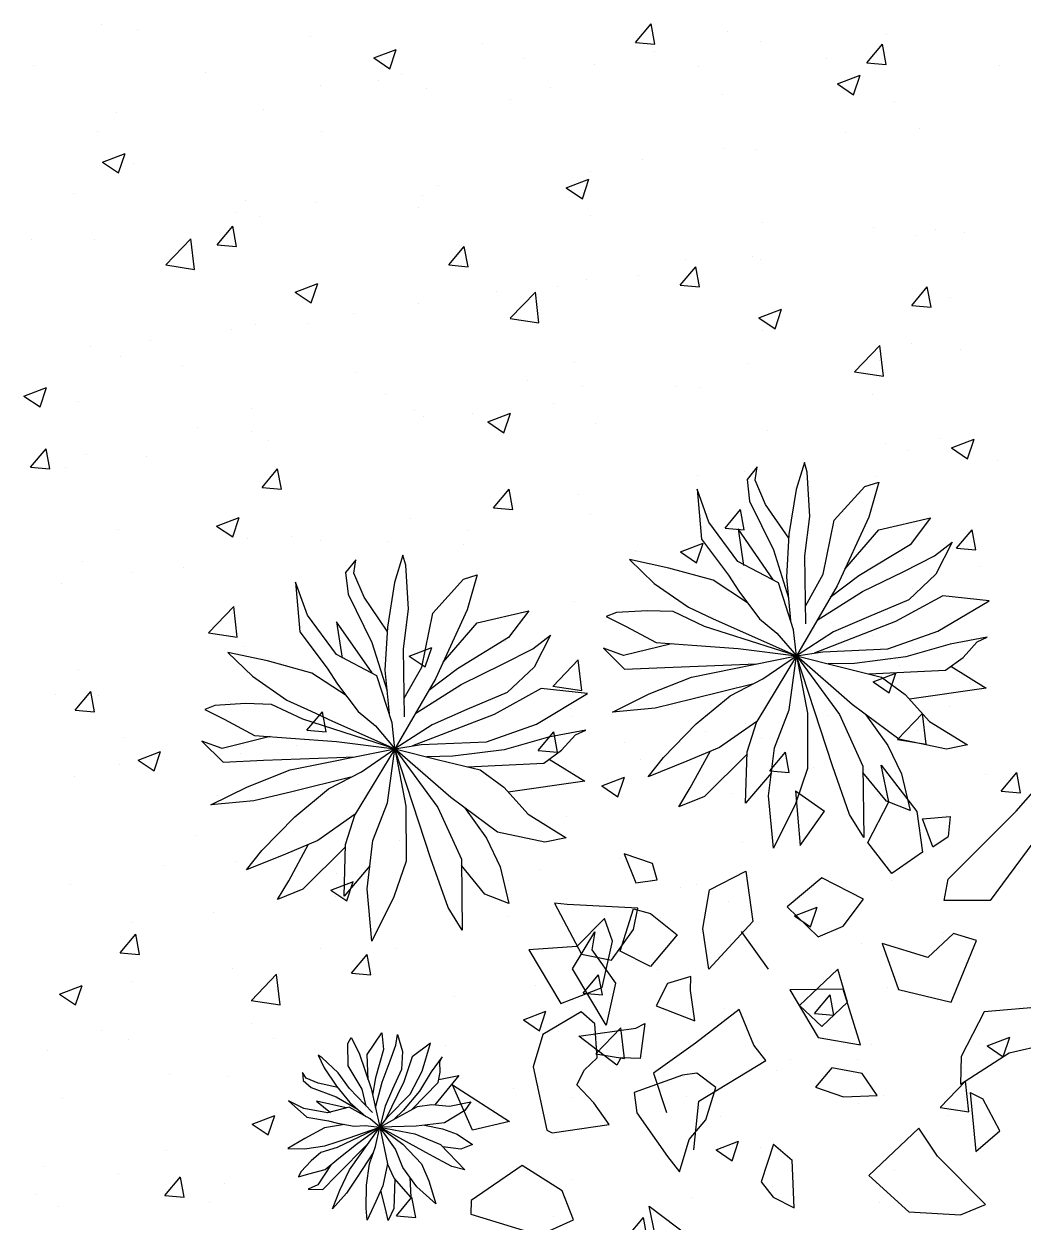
# Model space of a CAD drawing. Header units: millimetres. Extents: x 6597 to 20911, y -10306 to -132.
# Drawn here: x 10610.8 to 10920.3, y -5297.9 to -4926.7 of the extents above; entities that cross this region are included whole.
import ezdxf

# ---------------------------------------------------------------- set-up
doc = ezdxf.new("R2010")
doc.units = ezdxf.units.MM
doc.header["$LTSCALE"] = 25
doc.header["$MEASUREMENT"] = 0
doc.layers.add('MAAI - VEGETAÇÃO', color=106, linetype='Continuous')

msp = doc.modelspace()

# ---------------------------------------------------------------- linework, layer by layer
at = {"layer": 'MAAI - VEGETAÇÃO', "linetype": 'Continuous', "transparency": 33554559}
for p, q in [((10634.94, -4926.86), (10634.94, -4926.86)), ((10646.06, -4928.36), (10646.06, -4928.36)), ((10800.26, -4932.43), (10805.09, -4926.68)), ((10806.24, -4932.95), (10805.09, -4926.68)), ((10828.69, -4929.13), (10828.69, -4929.13)), ((10699.44, -4930.62), (10699.44, -4930.62)), ((10752.83, -4932.87), (10752.83, -4932.87)), ((10800.26, -4932.43), (10806.24, -4932.95)), ((10838.86, -4932.16), (10838.86, -4932.16)), ((10871.99, -4938.7), (10876.81, -4932.96)), ((10877.97, -4939.23), (10876.81, -4932.96)), ((10878.06, -4929.96), (10878.06, -4929.96)), ((10719.15, -4937.23), (10726.15, -4934.55)), ((10719.15, -4937.23), (10724.12, -4940.59)), ((10724.12, -4940.59), (10726.15, -4934.55)), ((10806.21, -4935.13), (10806.21, -4935.13)), ((10613.76, -4939.54), (10613.76, -4939.54)), ((10765.53, -4937.44), (10765.53, -4937.44)), ((10787.51, -4939.2), (10787.51, -4939.2)), ((10819.74, -4939.97), (10819.74, -4939.97)), ((10859.59, -4937.38), (10859.59, -4937.38)), ((10871.99, -4938.7), (10877.97, -4939.23)), ((10912.97, -4939.64), (10912.97, -4939.64)), ((10667.15, -4941.79), (10667.15, -4941.79)), ((10720.53, -4944.05), (10720.53, -4944.05)), ((10727.66, -4942.43), (10727.66, -4942.43)), ((10862.86, -4945.24), (10869.86, -4942.56)), ((10867.83, -4948.6), (10869.86, -4942.56)), ((10702.62, -4945.72), (10702.62, -4945.72)), ((10735.58, -4946.7), (10735.58, -4946.7)), ((10773.91, -4946.3), (10773.91, -4946.3)), ((10862.86, -4945.24), (10867.83, -4948.6)), ((10761.43, -4949.98), (10761.43, -4949.98)), ((10827.29, -4948.56), (10827.29, -4948.56)), ((10880.67, -4950.82), (10880.67, -4950.82)), ((10639.47, -4954.04), (10639.47, -4954.04)), ((10685.06, -4953.1), (10685.06, -4953.1)), ((10888.15, -4959.05), (10888.15, -4959.05)), ((10633.72, -4960.15), (10633.72, -4960.15)), ((10703.11, -4959.99), (10703.11, -4959.99)), ((10865.29, -4960.29), (10865.29, -4960.29)), ((10635.12, -4969.49), (10642.13, -4966.8)), ((10640.1, -4972.84), (10642.13, -4966.8)), ((10827.41, -4965.27), (10827.41, -4965.27)), ((10837.64, -4965.45), (10837.64, -4965.45)), ((10635.12, -4969.49), (10640.1, -4972.84)), ((10644.79, -4970), (10644.79, -4970)), ((10802.38, -4968.57), (10802.38, -4968.57)), ((10786.3, -4972.49), (10786.3, -4972.49)), ((10739.22, -4976.88), (10739.22, -4976.88)), ((10778.84, -4977.5), (10785.84, -4974.81)), ((10778.84, -4977.5), (10783.81, -4980.85)), ((10783.81, -4980.85), (10785.84, -4974.81)), ((10626.17, -4979.19), (10626.17, -4979.19)), ((10679.55, -4981.45), (10679.55, -4981.45)), ((10734.36, -4979.99), (10734.36, -4979.99)), ((10676.32, -4985.17), (10676.32, -4985.17)), ((10701.35, -4981.87), (10701.35, -4981.87)), ((10732.93, -4983.7), (10732.93, -4983.7)), ((10683.85, -4986.39), (10683.85, -4986.39)), ((10786.31, -4985.96), (10786.31, -4985.96)), ((10839.69, -4988.21), (10839.69, -4988.21)), ((10670.69, -4995.1), (10675.51, -4989.35)), ((10676.66, -4995.62), (10675.51, -4989.35)), ((10873.93, -4989.62), (10873.93, -4989.62)), ((10886.94, -4992.34), (10886.94, -4992.34)), ((10893.08, -4990.47), (10893.08, -4990.47)), ((10902.13, -4991.41), (10902.13, -4991.41)), ((10613.16, -4993.48), (10613.16, -4993.48)), ((10632.5, -4993.43), (10632.5, -4993.43)), ((10654.73, -5001.34), (10662.52, -4993.22)), ((10663.62, -5002.72), (10662.52, -4993.23)), ((10670.69, -4995.1), (10676.66, -4995.62)), ((10742.41, -5001.37), (10747.23, -4995.63)), ((10748.39, -5001.9), (10747.23, -4995.63)), ((10815.62, -4999.63), (10815.62, -4999.63)), ((10836.43, -4998.74), (10836.43, -4998.74)), ((10838.98, -4999.73), (10838.98, -4999.73)), ((10654.73, -5001.35), (10663.62, -5002.72)), ((10742.41, -5001.37), (10748.39, -5001.9)), ((10814.14, -5007.65), (10818.96, -5001.9)), ((10820.12, -5008.17), (10818.96, -5001.9)), ((10694.82, -5009.75), (10701.82, -5007.06)), ((10699.79, -5013.1), (10701.82, -5007.06)), ((10785.08, -5005.78), (10785.08, -5005.78)), ((10801.11, -5004.72), (10801.11, -5004.72)), ((10814.14, -5007.65), (10820.12, -5008.17)), ((10694.82, -5009.75), (10699.79, -5013.1)), ((10757.3, -5009.64), (10757.3, -5009.64)), ((10761.46, -5017.89), (10769.25, -5009.77)), ((10770.34, -5019.28), (10769.24, -5009.78)), ((10776.07, -5008.01), (10776.07, -5008.01)), ((10885.87, -5013.92), (10890.69, -5008.18)), ((10891.84, -5014.45), (10890.69, -5008.18)), ((10733.14, -5013.28), (10733.14, -5013.28)), ((10838.53, -5017.76), (10845.53, -5015.07)), ((10843.5, -5021.11), (10845.53, -5015.07)), ((10885.87, -5013.92), (10891.84, -5014.45)), ((10897.9, -5011.58), (10897.9, -5011.58)), ((10712.92, -5016.33), (10712.92, -5016.33)), ((10761.45, -5017.9), (10770.34, -5019.28)), ((10838.53, -5017.76), (10843.5, -5021.11)), ((10675.04, -5021.31), (10675.04, -5021.31)), ((10682.63, -5019.68), (10682.63, -5019.68)), ((10698.98, -5019.65), (10698.98, -5019.65)), ((10839.58, -5021.59), (10839.58, -5021.59)), ((10650.01, -5024.61), (10650.01, -5024.61)), ((10868.18, -5034.44), (10875.97, -5026.32)), ((10877.07, -5035.83), (10875.96, -5026.33)), ((10885.72, -5025.63), (10885.72, -5025.63)), ((10631.29, -5026.72), (10631.29, -5026.72)), ((10640.66, -5029.67), (10640.66, -5029.67)), ((10900.86, -5027.56), (10900.86, -5027.56)), ((10660.07, -5032.55), (10660.07, -5032.55)), ((10781.26, -5031.6), (10781.26, -5031.6)), ((10835.21, -5032.03), (10835.21, -5032.03)), ((10875.83, -5030.86), (10875.83, -5030.86)), ((10713.46, -5034.8), (10713.46, -5034.8)), ((10766.84, -5037.06), (10766.84, -5037.06)), ((10868.18, -5034.45), (10877.07, -5035.83)), ((10610.79, -5042), (10617.8, -5039.31)), ((10615.77, -5045.36), (10617.8, -5039.31)), ((10783.87, -5039.07), (10783.87, -5039.07)), ((10812.67, -5039.17), (10812.67, -5039.17)), ((10820.22, -5039.31), (10820.22, -5039.31)), ((10610.79, -5042), (10615.77, -5045.36)), ((10627.78, -5043.72), (10627.78, -5043.72)), ((10722.94, -5041.61), (10722.94, -5041.61)), ((10774.8, -5044.16), (10774.8, -5044.16)), ((10873.6, -5041.57), (10873.6, -5041.57)), ((10681.16, -5045.98), (10681.16, -5045.98)), ((10731.93, -5046.57), (10731.93, -5046.57)), ((10734.54, -5048.24), (10734.54, -5048.24)), ((10749.76, -5047.45), (10749.76, -5047.45)), ((10754.51, -5050.01), (10761.51, -5047.32)), ((10759.48, -5053.37), (10761.51, -5047.32)), ((10664.62, -5051.62), (10664.62, -5051.62)), ((10754.51, -5050.01), (10759.48, -5053.37)), ((10787.92, -5050.49), (10787.92, -5050.49)), ((10681.42, -5052.97), (10681.42, -5052.97)), ((10686.61, -5055.77), (10686.61, -5055.77)), ((10841.31, -5052.75), (10841.31, -5052.75)), ((10894.69, -5055), (10894.69, -5055)), ((10898.22, -5058.02), (10905.22, -5055.33)), ((10903.19, -5061.38), (10905.22, -5055.33)), ((10612.84, -5064.04), (10617.66, -5058.3)), ((10618.81, -5064.57), (10617.66, -5058.3)), ((10877.77, -5056.59), (10877.77, -5056.59)), ((10884.5, -5058.92), (10884.5, -5058.92)), ((10898.22, -5058.02), (10903.19, -5061.38)), ((10630.07, -5060.01), (10630.07, -5060.01)), ((10648.74, -5060.75), (10648.74, -5060.75)), ((10912.43, -5062.01), (10912.43, -5062.01)), ((10612.84, -5064.04), (10618.81, -5064.57)), ((10623.7, -5064.05), (10623.7, -5064.05)), ((10684.56, -5070.32), (10689.38, -5064.57)), ((10690.54, -5070.84), (10689.38, -5064.57)), ((10819.45, -5066.6), (10819.45, -5066.6)), ((10833.99, -5065.32), (10833.99, -5065.32)), ((10874.55, -5067), (10874.55, -5067)), ((10684.56, -5070.32), (10690.54, -5070.84)), ((10756.29, -5076.59), (10761.11, -5070.85)), ((10762.27, -5077.12), (10761.11, -5070.85)), ((10849.52, -5070.3), (10849.52, -5070.3)), ((10782.65, -5072.36), (10782.65, -5072.36)), ((10756.29, -5076.59), (10762.27, -5077.12)), ((10761.13, -5076.61), (10761.13, -5076.61)), ((10828.01, -5082.87), (10832.84, -5077.12)), ((10833.99, -5083.39), (10832.84, -5077.12)), ((10670.48, -5082.26), (10677.49, -5079.58)), ((10675.46, -5085.62), (10677.49, -5079.58)), ((10730.71, -5079.86), (10730.71, -5079.86)), ((10786.36, -5078.61), (10786.36, -5078.61)), ((10640.18, -5083.38), (10640.18, -5083.38)), ((10670.48, -5082.26), (10675.46, -5085.62)), ((10693.56, -5085.63), (10693.56, -5085.63)), ((10748.49, -5083.6), (10748.49, -5083.6)), ((10828.01, -5082.87), (10833.99, -5083.39)), ((10899.74, -5089.14), (10904.56, -5083.4)), ((10905.72, -5089.67), (10904.56, -5083.4)), ((10680.2, -5086.26), (10680.2, -5086.26)), ((10702.81, -5086.62), (10702.81, -5086.62)), ((10723.46, -5086.89), (10723.46, -5086.89)), ((10746.94, -5087.89), (10746.94, -5087.89)), ((10814.2, -5090.27), (10821.2, -5087.59)), ((10819.17, -5093.63), (10821.2, -5087.59)), ((10899.74, -5089.14), (10905.72, -5089.67)), ((10800.33, -5090.14), (10800.33, -5090.14)), ((10814.2, -5090.27), (10819.17, -5093.63)), ((10853.71, -5092.4), (10853.71, -5092.4)), ((10883.29, -5092.21), (10883.29, -5092.21)), ((10628.86, -5093.3), (10628.86, -5093.3)), ((10644.49, -5096.63), (10644.49, -5096.63)), ((10660.3, -5095.21), (10660.3, -5095.21)), ((10907.09, -5094.66), (10907.09, -5094.66)), ((10622.43, -5100.19), (10622.43, -5100.19)), ((10832.78, -5098.61), (10832.78, -5098.61)), ((10886.12, -5101.46), (10886.12, -5101.46)), ((10667.99, -5115.3), (10675.78, -5107.18)), ((10676.88, -5116.69), (10675.77, -5107.19)), ((10781.43, -5105.65), (10781.43, -5105.65)), ((10848.25, -5106.44), (10848.25, -5106.44)), ((10823.21, -5109.74), (10823.21, -5109.74)), ((10667.98, -5115.31), (10676.88, -5116.69)), ((10729.5, -5113.15), (10729.5, -5113.15)), ((10760.06, -5118.05), (10760.06, -5118.05)), ((10873.64, -5116.25), (10873.64, -5116.25)), ((10678.98, -5119.55), (10678.98, -5119.55)), ((10730.17, -5122.53), (10737.18, -5119.84)), ((10730.17, -5122.53), (10735.15, -5125.88)), ((10735.15, -5125.88), (10737.18, -5119.84)), ((10627.64, -5126.59), (10627.64, -5126.59)), ((10697.15, -5126.33), (10697.15, -5126.33)), ((10722.18, -5123.04), (10722.18, -5123.04)), ((10774.72, -5131.85), (10782.5, -5123.74)), ((10783.6, -5133.24), (10782.5, -5123.74)), ((10815.32, -5126.26), (10815.32, -5126.26)), ((10882.07, -5125.5), (10882.07, -5125.5)), ((10873.89, -5130.53), (10880.89, -5127.85)), ((10878.86, -5133.89), (10880.89, -5127.85)), ((10626.71, -5139.26), (10631.53, -5133.52)), ((10632.69, -5139.78), (10631.53, -5133.52)), ((10774.71, -5131.86), (10783.6, -5133.24)), ((10831.56, -5131.9), (10831.56, -5131.9)), ((10873.89, -5130.53), (10878.86, -5133.89)), ((10620.71, -5134.48), (10620.71, -5134.48)), ((10634, -5134.65), (10634, -5134.65)), ((10674.09, -5136.73), (10674.09, -5136.73)), ((10757, -5136.27), (10757, -5136.27)), ((10626.71, -5139.26), (10632.69, -5139.78)), ((10698.44, -5145.54), (10703.26, -5139.79)), ((10704.42, -5146.06), (10703.26, -5139.79)), ((10727.47, -5138.99), (10727.47, -5138.99)), ((10780.22, -5138.94), (10780.22, -5138.94)), ((10780.85, -5141.24), (10780.85, -5141.24)), ((10859.81, -5140.9), (10859.81, -5140.9)), ((10881.44, -5148.41), (10889.23, -5140.29)), ((10890.33, -5149.79), (10889.22, -5140.3)), ((10897.6, -5138.21), (10897.6, -5138.21)), ((10834.24, -5143.5), (10834.24, -5143.5)), ((10641.79, -5147.91), (10641.79, -5147.91)), ((10698.44, -5145.54), (10704.42, -5146.06)), ((10698.68, -5146.28), (10698.68, -5146.28)), ((10728.28, -5146.44), (10728.28, -5146.44)), ((10770.16, -5151.81), (10774.99, -5146.07)), ((10776.14, -5152.34), (10774.98, -5146.07)), ((10821.94, -5145.88), (10821.94, -5145.88)), ((10839.28, -5148.22), (10839.28, -5148.22)), ((10881.43, -5148.41), (10890.33, -5149.79)), ((10887.62, -5145.76), (10887.62, -5145.76)), ((10646.15, -5154.78), (10653.15, -5152.09)), ((10651.13, -5158.13), (10653.15, -5152.09)), ((10695.17, -5150.17), (10695.17, -5150.17)), ((10748.56, -5152.42), (10748.56, -5152.42)), ((10770.16, -5151.81), (10776.14, -5152.33)), ((10796.91, -5149.18), (10796.91, -5149.18)), ((10841.89, -5158.09), (10846.71, -5152.34)), ((10847.87, -5158.61), (10846.71, -5152.34)), ((10640.36, -5156.29), (10640.36, -5156.29)), ((10646.15, -5154.78), (10651.13, -5158.13)), ((10677.77, -5152.84), (10677.77, -5152.84)), ((10801.94, -5154.68), (10801.94, -5154.68)), ((10626.42, -5159.88), (10626.42, -5159.88)), ((10733.75, -5157.49), (10733.75, -5157.49)), ((10780.96, -5158.23), (10780.96, -5158.23)), ((10841.89, -5158.09), (10847.87, -5158.61)), ((10855.32, -5156.93), (10855.32, -5156.93)), ((10880.86, -5158.79), (10880.86, -5158.79)), ((10908.7, -5159.19), (10908.7, -5159.19)), ((10913.62, -5164.36), (10918.44, -5158.62)), ((10919.59, -5164.89), (10918.44, -5158.62)), ((10695.88, -5162.48), (10695.88, -5162.48)), ((10789.87, -5162.79), (10796.87, -5160.1)), ((10789.87, -5162.79), (10794.84, -5166.14)), ((10794.84, -5166.14), (10796.87, -5160.1)), ((10670.84, -5165.78), (10670.84, -5165.78)), ((10830.35, -5165.19), (10830.35, -5165.19)), ((10913.62, -5164.36), (10919.59, -5164.89)), ((10722.65, -5168.24), (10722.65, -5168.24)), ((10779, -5172.23), (10779, -5172.23)), ((10896.66, -5172.02), (10896.66, -5172.02)), ((10664.33, -5178.25), (10664.33, -5178.25)), ((10727.06, -5179.73), (10727.06, -5179.73)), ((10833.51, -5180.34), (10833.51, -5180.34)), ((10795.63, -5185.32), (10795.63, -5185.32)), ((10877.47, -5183.22), (10877.47, -5183.22)), ((10654.19, -5187.56), (10654.19, -5187.56)), ((10676.55, -5186.13), (10676.55, -5186.13)), ((10770.6, -5188.62), (10770.6, -5188.62)), ((10625.21, -5193.17), (10625.21, -5193.17)), ((10705.84, -5195.04), (10712.85, -5192.35)), ((10707.58, -5189.82), (10707.58, -5189.82)), ((10710.82, -5198.4), (10712.84, -5192.35)), ((10760.96, -5192.08), (10760.96, -5192.08)), ((10819.15, -5193.23), (10819.15, -5193.23)), ((10879.64, -5192.08), (10879.64, -5192.08)), ((10705.84, -5195.04), (10710.82, -5198.4)), ((10707.44, -5196.93), (10707.44, -5196.93)), ((10814.34, -5194.33), (10814.34, -5194.33)), ((10867.72, -5196.59), (10867.72, -5196.59)), ((10829.13, -5198.48), (10829.13, -5198.48)), ((10849.56, -5203.05), (10856.56, -5200.36)), ((10854.53, -5206.41), (10856.56, -5200.36)), ((10669.57, -5201.92), (10669.57, -5201.92)), ((10760.84, -5203.24), (10760.84, -5203.24)), ((10849.56, -5203.05), (10854.53, -5206.41)), ((10644.54, -5205.22), (10644.54, -5205.22)), ((10777.79, -5205.52), (10777.79, -5205.52)), ((10895.39, -5208.17), (10895.39, -5208.17)), ((10640.59, -5214.48), (10645.41, -5208.74)), ((10646.56, -5215), (10645.41, -5208.74)), ((10870.35, -5211.47), (10870.35, -5211.47)), ((10640.59, -5214.48), (10646.56, -5215)), ((10702.52, -5213.25), (10702.52, -5213.25)), ((10712.31, -5220.76), (10717.13, -5215.01)), ((10718.29, -5221.28), (10717.13, -5215.01)), ((10725.85, -5213.02), (10725.85, -5213.02)), ((10675.34, -5219.42), (10675.34, -5219.42)), ((10681.25, -5229.27), (10689.04, -5221.15)), ((10690.14, -5230.65), (10689.03, -5221.16)), ((10712.31, -5220.76), (10718.29, -5221.28)), ((10784.04, -5227.03), (10788.86, -5221.29)), ((10790.02, -5227.55), (10788.86, -5221.29)), ((10807.2, -5219.78), (10807.2, -5219.78)), ((10621.82, -5227.29), (10628.82, -5224.61)), ((10623.99, -5226.46), (10623.99, -5226.46)), ((10626.8, -5230.65), (10628.82, -5224.61)), ((10644.2, -5223.26), (10644.2, -5223.26)), ((10769.33, -5224.77), (10769.33, -5224.77)), ((10878.42, -5225.37), (10878.42, -5225.37)), ((10621.82, -5227.29), (10626.8, -5230.65)), ((10681.24, -5229.27), (10690.14, -5230.65)), ((10744.29, -5228.06), (10744.29, -5228.06)), ((10784.04, -5227.03), (10790.02, -5227.55)), ((10855.77, -5233.31), (10860.59, -5227.56)), ((10861.74, -5233.83), (10860.59, -5227.56)), ((10765.53, -5235.3), (10772.54, -5232.62)), ((10770.51, -5238.66), (10772.54, -5232.62)), ((10827.91, -5231.77), (10827.91, -5231.77)), ((10855.77, -5233.31), (10861.74, -5233.83)), ((10681.14, -5236.38), (10681.14, -5236.38)), ((10765.53, -5235.3), (10770.51, -5238.66)), ((10787.97, -5245.82), (10795.76, -5237.7)), ((10796.86, -5247.2), (10795.76, -5237.71)), ((10634.72, -5238.66), (10634.72, -5238.66)), ((10643.26, -5241.36), (10643.26, -5241.36)), ((10688.1, -5240.92), (10688.1, -5240.92)), ((10776.57, -5238.81), (10776.57, -5238.81)), ((10909.25, -5243.31), (10916.25, -5240.62)), ((10914.22, -5246.67), (10916.25, -5240.62)), ((10618.23, -5244.66), (10618.23, -5244.66)), ((10741.48, -5243.17), (10741.48, -5243.17)), ((10873.34, -5242.88), (10873.34, -5242.88)), ((10906.95, -5242.62), (10906.95, -5242.62)), ((10909.25, -5243.31), (10914.22, -5246.67)), ((10724.63, -5246.31), (10724.63, -5246.31)), ((10787.97, -5245.83), (10796.86, -5247.2)), ((10794.87, -5245.43), (10794.87, -5245.43)), ((10848.25, -5247.69), (10848.25, -5247.69)), ((10869.08, -5247.61), (10869.08, -5247.61)), ((10655.8, -5252.1), (10655.8, -5252.1)), ((10674.12, -5252.71), (10674.12, -5252.71)), ((10844.05, -5250.91), (10844.05, -5250.91)), ((10901.63, -5249.94), (10901.63, -5249.94)), ((10709.19, -5254.35), (10709.19, -5254.35)), ((10815.03, -5252.89), (10815.03, -5252.89)), ((10894.7, -5262.37), (10902.49, -5254.25)), ((10903.58, -5263.76), (10902.48, -5254.26)), ((10622.78, -5259.75), (10622.78, -5259.75)), ((10762.57, -5256.61), (10762.57, -5256.61)), ((10780.89, -5259.22), (10780.89, -5259.22)), ((10815.95, -5258.86), (10815.95, -5258.86)), ((10877.21, -5258.66), (10877.21, -5258.66)), ((10756.71, -5262.9), (10756.71, -5262.9)), ((10869.33, -5261.12), (10869.33, -5261.12)), ((10894.69, -5262.38), (10903.58, -5263.76)), ((10681.51, -5267.56), (10688.51, -5264.87)), ((10681.51, -5267.56), (10686.49, -5270.91)), ((10686.49, -5270.91), (10688.51, -5264.87)), ((10717.99, -5267.5), (10717.99, -5267.5)), ((10743.02, -5264.21), (10743.02, -5264.21)), ((10826.7, -5265.06), (10826.7, -5265.06)), ((10897.31, -5264.84), (10897.31, -5264.84)), ((10698.39, -5272.91), (10698.39, -5272.91)), ((10775.35, -5272.1), (10775.35, -5272.1)), ((10825.22, -5275.56), (10832.23, -5272.88)), ((10830.2, -5278.92), (10832.23, -5272.88)), ((10838.99, -5274.85), (10838.99, -5274.85)), ((10654.83, -5275.82), (10654.83, -5275.82)), ((10825.22, -5275.56), (10830.2, -5278.92)), ((10616.96, -5280.8), (10616.96, -5280.8)), ((10723.42, -5279.6), (10723.42, -5279.6)), ((10880.65, -5282.07), (10880.65, -5282.07)), ((10640.07, -5282.92), (10640.07, -5282.92)), ((10654.46, -5289.7), (10659.28, -5283.95)), ((10660.44, -5290.22), (10659.28, -5283.96)), ((10672.9, -5286), (10672.9, -5286)), ((10780.67, -5284.86), (10780.67, -5284.86)), ((10614.82, -5289.49), (10614.82, -5289.49)), ((10654.46, -5289.7), (10660.44, -5290.22)), ((10842.77, -5287.05), (10842.77, -5287.05)), ((10621.56, -5293.04), (10621.56, -5293.04)), ((10668.21, -5291.75), (10668.21, -5291.75)), ((10726.19, -5295.98), (10731.01, -5290.23)), ((10732.17, -5296.5), (10731.01, -5290.23)), ((10817.74, -5290.35), (10817.74, -5290.35)), ((10875.99, -5291.94), (10875.99, -5291.94)), ((10721.59, -5294.01), (10721.59, -5294.01)), ((10722.35, -5294.87), (10722.35, -5294.87)), ((10726.19, -5295.98), (10732.17, -5296.5)), ((10774.97, -5296.26), (10774.97, -5296.26)), ((10797.91, -5302.25), (10802.74, -5296.51)), ((10803.89, -5302.77), (10802.74, -5296.51))]:
    msp.add_line(p, q, dxfattribs=at)
at = {"layer": 'MAAI - VEGETAÇÃO', "transparency": 33554559}
for p, q in [((10852.64, -5062.54), (10850.01, -5070.95)), ((10853.51, -5065.59), (10852.64, -5062.54)), ((10837.97, -5063.91), (10834.84, -5067.82)), ((10837.36, -5068.05), (10837.97, -5063.91)), ((10854.33, -5079.27), (10853.51, -5065.59)), ((10819.33, -5070.85), (10820.68, -5086.3)), ((10823.01, -5081.08), (10819.33, -5070.85)), ((10834.84, -5067.82), (10835.6, -5074.57)), ((10840.59, -5075.53), (10837.36, -5068.05)), ((10861.83, -5080.45), (10871.34, -5069.96)), ((10871.34, -5069.96), (10875.62, -5068.62)), ((10875.62, -5068.62), (10872.54, -5079.46)), ((10835.6, -5074.57), (10842.99, -5089.59)), ((10850.01, -5070.95), (10847.81, -5084.85)), ((10847.74, -5086.06), (10840.59, -5075.53)), ((10832.03, -5093.28), (10823.01, -5081.08)), ((10852.74, -5091.48), (10854.33, -5079.27)), ((10858.44, -5097.2), (10861.83, -5080.45)), ((10872.54, -5079.46), (10862.73, -5100.81)), ((10875.64, -5083.46), (10891.67, -5079.74)), ((10891.67, -5079.74), (10885.37, -5088.06)), ((10843.04, -5099), (10832.05, -5083.14)), ((10832.05, -5083.14), (10833.77, -5094.43)), ((10847.81, -5084.85), (10847.05, -5098.13)), ((10865.12, -5095.61), (10875.64, -5083.46)), ((10820.68, -5086.3), (10829.11, -5097.46)), ((10885.37, -5088.06), (10869.47, -5097.72)), ((10892.9, -5091.48), (10898.36, -5087.28)), ((10898.36, -5087.28), (10893.29, -5097.2)), ((10713.57, -5092.69), (10710.44, -5096.6)), ((10712.95, -5096.84), (10713.57, -5092.69)), ((10728.23, -5091.32), (10725.61, -5099.73)), ((10729.11, -5094.37), (10728.23, -5091.32)), ((10798.39, -5092.66), (10806.02, -5100.03)), ((10810.62, -5095.27), (10798.39, -5092.66)), ((10842.99, -5089.59), (10847.7, -5104.53)), ((10853.1, -5112.54), (10852.74, -5091.48)), ((10883.45, -5096.29), (10892.9, -5091.48)), ((10710.44, -5096.6), (10711.2, -5103.35)), ((10716.19, -5104.31), (10712.95, -5096.84)), ((10729.92, -5108.05), (10729.11, -5094.37)), ((10824.35, -5099.01), (10810.62, -5095.27)), ((10844.58, -5099.88), (10832.03, -5093.28)), ((10870.65, -5102.53), (10883.45, -5096.29)), ((10694.93, -5099.63), (10696.27, -5115.08)), ((10698.6, -5109.86), (10694.93, -5099.63)), ((10725.61, -5099.73), (10723.41, -5113.63)), ((10737.43, -5109.23), (10746.94, -5098.74)), ((10746.94, -5098.74), (10751.21, -5097.4)), ((10751.21, -5097.4), (10748.14, -5108.24)), ((10806.02, -5100.03), (10816.65, -5107.44)), ((10835, -5106.01), (10824.35, -5099.01)), ((10829.11, -5097.46), (10832.34, -5102.46)), ((10849.24, -5114.4), (10844.58, -5099.88)), ((10847.05, -5098.13), (10848.33, -5111.56)), ((10853.01, -5106.84), (10858.44, -5097.2)), ((10869.47, -5097.72), (10860.63, -5104.42)), ((10893.29, -5097.2), (10884.95, -5105.09)), ((10711.2, -5103.35), (10718.58, -5118.38)), ((10723.34, -5114.84), (10716.19, -5104.31)), ((10832.34, -5102.46), (10838.71, -5110.96)), ((10862.73, -5100.81), (10850.13, -5122.52)), ((10856.58, -5111.41), (10870.65, -5102.53)), ((10895.45, -5103.83), (10880.86, -5111.88)), ((10909.84, -5105.4), (10895.45, -5103.83)), ((10728.34, -5120.26), (10729.92, -5108.05)), ((10816.65, -5107.44), (10824.18, -5110.86)), ((10884.95, -5105.09), (10872.46, -5110.36)), ((10893.98, -5114.82), (10909.84, -5105.4)), ((10707.63, -5122.07), (10698.6, -5109.86)), ((10734.04, -5125.98), (10737.43, -5109.23)), ((10748.14, -5108.24), (10738.32, -5129.59)), ((10751.23, -5112.24), (10767.26, -5108.52)), ((10767.26, -5108.52), (10760.96, -5116.84)), ((10794.34, -5109.09), (10791.23, -5110.29)), ((10791.23, -5110.29), (10797.18, -5113.32)), ((10803.86, -5108.49), (10794.34, -5109.09)), ((10811.92, -5108.74), (10803.86, -5108.49)), ((10821.65, -5113.34), (10811.92, -5108.74)), ((10824.18, -5110.86), (10830.82, -5113.94)), ((10838.71, -5110.96), (10844.07, -5115.41)), ((10872.46, -5110.36), (10861.64, -5115.05)), ((10696.27, -5115.08), (10704.71, -5126.25)), ((10718.64, -5127.78), (10707.64, -5111.93)), ((10707.64, -5111.93), (10709.37, -5123.21)), ((10723.41, -5113.63), (10722.64, -5126.91)), ((10740.71, -5124.4), (10751.23, -5112.24)), ((10797.18, -5113.32), (10806.64, -5118.39)), ((10850.13, -5122.52), (10821.65, -5113.34)), ((10830.82, -5113.94), (10850.13, -5122.52)), ((10844.07, -5115.41), (10850.13, -5122.52)), ((10850.13, -5122.52), (10849.24, -5114.4)), ((10861.64, -5115.05), (10850.13, -5122.52)), ((10880.86, -5111.88), (10855.63, -5121.62)), ((10878.47, -5120.31), (10893.98, -5114.82)), ((10718.58, -5118.38), (10723.3, -5133.31)), ((10760.96, -5116.84), (10745.07, -5126.5)), ((10768.49, -5120.26), (10773.96, -5116.06)), ((10773.96, -5116.06), (10768.89, -5125.98)), ((10811.45, -5118.73), (10796.58, -5122.41)), ((10806.64, -5118.39), (10817.88, -5119.18)), ((10817.88, -5119.18), (10832.09, -5120.24)), ((10897.75, -5118.88), (10884.01, -5122.8)), ((10909.26, -5116.72), (10897.75, -5118.88)), ((10901.76, -5122.96), (10906.13, -5118.17)), ((10906.13, -5118.17), (10909.26, -5116.72)), ((10673.99, -5121.44), (10681.62, -5128.82)), ((10686.21, -5124.05), (10673.99, -5121.44)), ((10720.17, -5128.66), (10707.63, -5122.07)), ((10728.7, -5141.32), (10728.34, -5120.26)), ((10759.05, -5125.07), (10768.49, -5120.26)), ((10790.33, -5120.1), (10796.88, -5126.64)), ((10796.58, -5122.41), (10790.33, -5120.1)), ((10817.66, -5129.05), (10850.13, -5122.52)), ((10832.09, -5120.24), (10850.13, -5122.52)), ((10850.13, -5122.52), (10837.86, -5142.78)), ((10839.76, -5129.6), (10850.13, -5122.52)), ((10847.88, -5139.25), (10850.13, -5122.52)), ((10850.13, -5122.52), (10858.31, -5121.18)), ((10850.13, -5122.52), (10863.43, -5140.69)), ((10867.41, -5137.59), (10850.13, -5122.52)), ((10850.13, -5122.52), (10853.55, -5140.27)), ((10861.28, -5156.56), (10850.13, -5122.52)), ((10850.13, -5122.52), (10863.65, -5125.87)), ((10858.31, -5121.18), (10878.47, -5120.31)), ((10884.01, -5122.8), (10868.13, -5124.8)), ((10699.95, -5127.79), (10686.21, -5124.05)), ((10704.71, -5126.25), (10707.94, -5131.24)), ((10728.6, -5135.62), (10734.04, -5125.98)), ((10745.07, -5126.5), (10736.23, -5133.21)), ((10746.24, -5131.31), (10759.05, -5125.07)), ((10768.89, -5125.98), (10760.55, -5133.87)), ((10796.88, -5126.64), (10809.39, -5126.06)), ((10809.39, -5126.06), (10837.78, -5125)), ((10868.13, -5124.8), (10860, -5124.96)), ((10863.65, -5125.87), (10876.51, -5129.03)), ((10896.32, -5126.9), (10901.76, -5122.96)), ((10897.96, -5125.72), (10908.96, -5132.52)), ((10681.62, -5128.82), (10692.25, -5136.23)), ((10710.6, -5134.79), (10699.95, -5127.79)), ((10724.84, -5143.19), (10720.17, -5128.66)), ((10722.64, -5126.91), (10723.92, -5140.34)), ((10738.32, -5129.59), (10725.73, -5151.3)), ((10804.48, -5134.26), (10817.66, -5129.05)), ((10829.59, -5134.84), (10839.76, -5129.6)), ((10872.6, -5128.07), (10896.32, -5126.9)), ((10876.51, -5129.03), (10883.86, -5134.41)), ((10707.94, -5131.24), (10714.31, -5139.74)), ((10732.17, -5140.2), (10746.24, -5131.31)), ((10760.55, -5133.87), (10748.06, -5139.15)), ((10771.04, -5132.61), (10756.46, -5140.66)), ((10785.44, -5134.18), (10771.04, -5132.61)), ((10836.51, -5131.28), (10818.19, -5135.77)), ((10908.96, -5132.52), (10885.22, -5135.91)), ((10679.46, -5137.27), (10669.94, -5137.88)), ((10687.51, -5137.52), (10679.46, -5137.27)), ((10697.24, -5142.12), (10687.51, -5137.52)), ((10692.25, -5136.23), (10699.78, -5139.64)), ((10769.57, -5143.6), (10785.44, -5134.18)), ((10793.12, -5139.89), (10804.48, -5134.26)), ((10818.19, -5135.77), (10806.39, -5138.64)), ((10819.09, -5143.52), (10829.59, -5134.84)), ((10881.89, -5148.32), (10867.41, -5137.59)), ((10883.86, -5134.41), (10891.4, -5142.77)), ((10669.94, -5137.88), (10666.83, -5139.08)), ((10666.83, -5139.08), (10672.78, -5142.1)), ((10699.78, -5139.64), (10706.42, -5142.73)), ((10714.31, -5139.74), (10719.67, -5144.19)), ((10756.46, -5140.66), (10731.23, -5150.4)), ((10748.06, -5139.15), (10737.24, -5143.84)), ((10806.39, -5138.64), (10793.12, -5139.89)), ((10843.33, -5150.95), (10847.88, -5139.25)), ((10853.55, -5140.27), (10853.59, -5157.33)), ((10863.43, -5140.69), (10870.73, -5156.69)), ((10871.64, -5140.73), (10878.48, -5150.23)), ((10672.78, -5142.1), (10682.24, -5147.17)), ((10725.73, -5151.3), (10697.24, -5142.12)), ((10706.42, -5142.73), (10725.73, -5151.3)), ((10719.67, -5144.19), (10725.73, -5151.3)), ((10725.73, -5151.3), (10724.84, -5143.19)), ((10737.24, -5143.84), (10725.73, -5151.3)), ((10754.06, -5149.09), (10769.57, -5143.6)), ((10808.9, -5153.96), (10819.09, -5143.52)), ((10837.86, -5142.78), (10826.27, -5150.86)), ((10834.87, -5152.17), (10837.86, -5142.78)), ((10891.4, -5142.77), (10903.19, -5150.04)), ((10687.05, -5147.51), (10672.17, -5151.19)), ((10682.24, -5147.17), (10693.47, -5147.96)), ((10693.47, -5147.96), (10707.68, -5149.02)), ((10773.35, -5147.66), (10759.6, -5151.58)), ((10784.86, -5145.51), (10773.35, -5147.66)), ((10777.36, -5151.74), (10781.73, -5146.95)), ((10781.73, -5146.95), (10784.86, -5145.51)), ((10896.6, -5151.41), (10881.89, -5148.32)), ((10665.93, -5148.88), (10672.47, -5155.42)), ((10672.17, -5151.19), (10665.93, -5148.88)), ((10693.25, -5157.83), (10725.73, -5151.3)), ((10707.68, -5149.02), (10725.73, -5151.3)), ((10725.73, -5151.3), (10713.45, -5171.56)), ((10715.36, -5158.38), (10725.73, -5151.3)), ((10723.47, -5168.04), (10725.73, -5151.3)), ((10725.73, -5151.3), (10733.9, -5149.96)), ((10725.73, -5151.3), (10739.03, -5169.47)), ((10743.01, -5166.38), (10725.73, -5151.3)), ((10725.73, -5151.3), (10729.15, -5169.05)), ((10736.88, -5185.34), (10725.73, -5151.3)), ((10725.73, -5151.3), (10739.25, -5154.65)), ((10733.9, -5149.96), (10754.06, -5149.09)), ((10759.6, -5151.58), (10743.72, -5153.58)), ((10771.92, -5155.69), (10777.36, -5151.74)), ((10826.27, -5150.86), (10816.18, -5155.12)), ((10817.26, -5163.38), (10823.38, -5152.08)), ((10834.36, -5168.17), (10834.87, -5152.17)), ((10841.5, -5165.86), (10843.33, -5150.95)), ((10878.48, -5150.23), (10882.74, -5159.03)), ((10903.19, -5150.04), (10896.6, -5151.41)), ((10672.47, -5155.42), (10684.99, -5154.84)), ((10684.99, -5154.84), (10713.38, -5153.78)), ((10743.72, -5153.58), (10735.6, -5153.75)), ((10739.25, -5154.65), (10752.11, -5157.82)), ((10748.2, -5156.85), (10771.92, -5155.69)), ((10773.56, -5154.5), (10784.56, -5161.3)), ((10804.19, -5159.95), (10808.9, -5153.96)), ((10816.18, -5155.12), (10804.19, -5159.95)), ((10834.84, -5152.89), (10821.64, -5166.01)), ((10680.08, -5163.04), (10693.25, -5157.83)), ((10705.18, -5163.63), (10715.36, -5158.38)), ((10752.11, -5157.82), (10759.46, -5163.19)), ((10842.38, -5158.7), (10834.36, -5168.17)), ((10853.59, -5157.33), (10849.81, -5168.36)), ((10866.58, -5171.64), (10861.28, -5156.56)), ((10870.73, -5156.69), (10871.01, -5178.72)), ((10878.04, -5167.5), (10870.75, -5158.66)), ((10878.73, -5167.74), (10876.37, -5156.37)), ((10876.37, -5156.37), (10887.44, -5170.74)), ((10882.74, -5159.03), (10885.39, -5170.41)), ((10918.24, -5170.57), (10927.94, -5159.57)), ((10668.71, -5168.67), (10680.08, -5163.04)), ((10712.11, -5160.06), (10693.79, -5164.56)), ((10694.69, -5172.31), (10705.18, -5163.63)), ((10759.46, -5163.19), (10766.99, -5171.55)), ((10784.56, -5161.3), (10760.81, -5164.69)), ((10813.72, -5169.24), (10817.26, -5163.38)), ((10681.99, -5167.42), (10668.71, -5168.67)), ((10693.79, -5164.56), (10681.99, -5167.42)), ((10757.48, -5177.1), (10743.01, -5166.38)), ((10821.64, -5166.01), (10813.72, -5169.24)), ((10843, -5182.07), (10841.5, -5165.86)), ((10849.83, -5164.26), (10858.84, -5170.6)), ((10849.83, -5164.26), (10851.34, -5181.27)), ((10718.93, -5179.73), (10723.47, -5168.04)), ((10729.15, -5169.05), (10729.19, -5186.12)), ((10739.03, -5169.47), (10746.33, -5185.47)), ((10747.24, -5169.51), (10754.08, -5179.01)), ((10849.81, -5168.36), (10843, -5182.07)), ((10851.34, -5181.27), (10858.84, -5170.6)), ((10872.27, -5180.36), (10878.73, -5167.74)), ((10885.39, -5170.41), (10878.04, -5167.5)), ((10887.44, -5170.74), (10889.21, -5183.26)), ((10897.18, -5191.68), (10918.24, -5170.57)), ((10684.49, -5182.74), (10694.69, -5172.31)), ((10713.45, -5171.56), (10701.86, -5179.64)), ((10710.46, -5180.95), (10713.45, -5171.56)), ((10766.99, -5171.55), (10778.79, -5178.82)), ((10871.01, -5178.72), (10866.58, -5171.64)), ((10889.19, -5172.97), (10897.77, -5172.29)), ((10892.41, -5181.62), (10889.19, -5172.97)), ((10897.77, -5172.29), (10897.17, -5178.42)), ((10772.2, -5180.19), (10757.48, -5177.1)), ((10892.41, -5181.62), (10897.17, -5178.42)), ((10701.86, -5179.64), (10691.78, -5183.9)), ((10692.86, -5192.17), (10698.98, -5180.86)), ((10710.44, -5181.67), (10697.23, -5194.79)), ((10709.96, -5196.95), (10710.46, -5180.95)), ((10717.09, -5194.64), (10718.93, -5179.73)), ((10754.08, -5179.01), (10758.34, -5187.82)), ((10778.79, -5178.82), (10772.2, -5180.19)), ((10879.65, -5189.95), (10872.27, -5180.36)), ((10923.4, -5180.44), (10910.17, -5198.33)), ((10679.79, -5188.74), (10684.49, -5182.74)), ((10691.78, -5183.9), (10679.79, -5188.74)), ((10742.18, -5200.42), (10736.88, -5185.34)), ((10746.33, -5185.47), (10746.6, -5207.51)), ((10796.81, -5183.79), (10800.36, -5192.84)), ((10805.5, -5186.78), (10796.81, -5183.79)), ((10889.21, -5183.26), (10879.65, -5189.95)), ((10717.98, -5187.49), (10709.96, -5196.95)), ((10729.19, -5186.12), (10725.4, -5197.14)), ((10753.64, -5196.28), (10746.35, -5187.44)), ((10758.34, -5187.82), (10760.99, -5199.19)), ((10806.99, -5191.89), (10805.5, -5186.78)), ((10823.24, -5195.01), (10834.42, -5189.14)), ((10834.42, -5189.14), (10836.67, -5204.77)), ((10689.32, -5198.02), (10692.86, -5192.17)), ((10800.36, -5192.84), (10806.99, -5191.89)), ((10858, -5191.24), (10847.25, -5200.24)), ((10870.96, -5197.88), (10858, -5191.24)), ((10895.86, -5198.24), (10897.18, -5191.68)), ((10697.23, -5194.79), (10689.32, -5198.02)), ((10718.6, -5210.85), (10717.09, -5194.64)), ((10725.4, -5197.14), (10718.6, -5210.85)), ((10760.99, -5199.19), (10753.64, -5196.28)), ((10821.18, -5207), (10823.24, -5195.01)), ((10746.6, -5207.51), (10742.18, -5200.42)), ((10779.06, -5199.56), (10775.22, -5199.06)), ((10775.22, -5199.06), (10783.51, -5214.88)), ((10801.02, -5200.68), (10779.06, -5199.56)), ((10799.7, -5207.24), (10801.02, -5200.68)), ((10847.25, -5200.24), (10856.84, -5209.5)), ((10864.64, -5206.25), (10870.96, -5197.88)), ((10910.17, -5198.33), (10895.86, -5198.24)), ((10790.63, -5203.83), (10782.11, -5212.51)), ((10793.15, -5210.9), (10790.63, -5203.83)), ((10795.48, -5214.03), (10799.62, -5200.89)), ((10799.62, -5200.89), (10804.89, -5202.31)), ((10804.89, -5202.31), (10813.18, -5208.96)), ((10780.8, -5219.49), (10787.65, -5207.97)), ((10787.65, -5207.97), (10786.79, -5213.53)), ((10792.8, -5216.75), (10799.7, -5207.24)), ((10822.97, -5219.53), (10821.18, -5207)), ((10836.67, -5204.77), (10822.97, -5219.53)), ((10833.01, -5207.93), (10841.43, -5219.51)), ((10856.84, -5209.5), (10864.64, -5206.25)), ((10789.93, -5225.21), (10793.15, -5210.9)), ((10813.18, -5208.96), (10804.92, -5218.76)), ((10876.72, -5211.65), (10881.75, -5225.81)), ((10890.89, -5215.98), (10876.72, -5211.65)), ((10898.84, -5208.46), (10890.89, -5215.98)), ((10898.12, -5229.83), (10905.91, -5210.63)), ((10905.91, -5210.63), (10898.84, -5208.46)), ((10782.11, -5212.51), (10767.21, -5213.58)), ((10767.21, -5213.58), (10777.11, -5230.23)), ((10783.51, -5214.88), (10792.8, -5216.75)), ((10786.79, -5213.53), (10794.08, -5223.91)), ((10804.92, -5218.76), (10795.48, -5214.03)), ((10791.23, -5236.93), (10780.8, -5219.49)), ((10817.42, -5221.87), (10810.2, -5223.98)), ((10817.27, -5226.14), (10817.42, -5221.87)), ((10862.98, -5219.54), (10855.03, -5227.06)), ((10865.93, -5229.75), (10862.98, -5219.54)), ((10777.11, -5230.23), (10789.93, -5225.21)), ((10794.08, -5223.91), (10791.23, -5236.93)), ((10810.2, -5223.98), (10806.67, -5230.87)), ((10818.61, -5235.53), (10817.27, -5226.14)), ((10864.57, -5225.75), (10848.05, -5226)), ((10848.05, -5226), (10856.92, -5240.69)), ((10870.03, -5243.05), (10864.57, -5225.75)), ((10881.75, -5225.81), (10898.12, -5229.83)), ((10855.03, -5227.06), (10851.06, -5230.83)), ((10857.99, -5237.3), (10865.93, -5229.75)), ((10783.39, -5232.82), (10771.61, -5239.84)), ((10787.66, -5236.47), (10783.39, -5232.82)), ((10806.67, -5230.87), (10818.61, -5235.53)), ((10832.38, -5232.04), (10818.85, -5242.5)), ((10836.97, -5243.08), (10832.38, -5232.04)), ((10851.06, -5230.83), (10857.99, -5237.3)), ((10908.27, -5232.81), (10901.22, -5246.59)), ((10927.57, -5231.1), (10908.27, -5232.81)), ((10782.7, -5240.36), (10800.38, -5237.82)), ((10788.42, -5246.98), (10787.66, -5236.47)), ((10800.38, -5237.82), (10803.17, -5236.36)), ((10803.17, -5236.36), (10801.72, -5247.21)), ((10711.1, -5242.61), (10712.18, -5240.7)), ((10712.18, -5240.7), (10714.7, -5245.61)), ((10717.15, -5246.01), (10721.66, -5239.32)), ((10721.66, -5239.32), (10722.18, -5244.41)), ((10726.02, -5243.12), (10726.58, -5239.78)), ((10726.58, -5239.78), (10728.08, -5245.04)), ((10771.61, -5239.84), (10768.53, -5249.85)), ((10794.5, -5249.32), (10782.7, -5240.36)), ((10856.92, -5240.69), (10870.03, -5243.05)), ((10711.2, -5249.55), (10711.1, -5242.61)), ((10722.18, -5244.41), (10719.71, -5253.19)), ((10724.25, -5248), (10726.02, -5243.12)), ((10728.08, -5245.04), (10727.72, -5250.65)), ((10736.75, -5242.44), (10731.07, -5246.69)), ((10734.21, -5251.12), (10736.75, -5242.44)), ((10818.85, -5242.5), (10805.87, -5251.82)), ((10840.66, -5247.89), (10836.97, -5243.08)), ((10916.09, -5245.51), (10927.74, -5242.77)), ((10701.91, -5246.2), (10703.78, -5250.1)), ((10703.24, -5247), (10701.91, -5246.2)), ((10708.11, -5251.64), (10703.24, -5247)), ((10714.7, -5245.61), (10718.33, -5256.55)), ((10717.44, -5253.89), (10717.15, -5246.01)), ((10721.74, -5254.52), (10724.25, -5248)), ((10731.07, -5246.69), (10728.53, -5254.45)), ((10740.33, -5246.7), (10736.92, -5251.32)), ((10739.69, -5248.26), (10740.33, -5246.7)), ((10739.73, -5251.44), (10739.69, -5248.26)), ((10784.45, -5250.76), (10788.42, -5246.98)), ((10795.68, -5247), (10794.5, -5249.32)), ((10801.72, -5247.21), (10795.68, -5247)), ((10819.89, -5260.43), (10840.66, -5247.89)), ((10900.94, -5255.15), (10916.09, -5245.51)), ((10901.22, -5246.59), (10900.94, -5255.15)), ((10697.11, -5251.6), (10697.3, -5254.05)), ((10698.28, -5253.29), (10697.11, -5251.6)), ((10703.78, -5250.1), (10707.64, -5255.82)), ((10711.63, -5256.55), (10708.11, -5251.64)), ((10715.58, -5256.69), (10711.2, -5249.55)), ((10727.72, -5250.65), (10725.01, -5256.72)), ((10730.49, -5258.28), (10734.21, -5251.12)), ((10736.92, -5251.32), (10733.31, -5257.32)), ((10745.5, -5252.46), (10738.13, -5261.62)), ((10739.1, -5254.67), (10739.73, -5251.44)), ((10739.29, -5253.7), (10745.5, -5252.46)), ((10768.53, -5249.85), (10772.81, -5269.46)), ((10782.1, -5255.36), (10784.45, -5250.76)), ((10814.86, -5252.42), (10799.83, -5257.78)), ((10805.87, -5251.82), (10809.88, -5264)), ((10819.28, -5251.8), (10814.86, -5252.42)), ((10825.18, -5256.25), (10819.28, -5251.8)), ((10861.15, -5250.08), (10856.01, -5256.14)), ((10870.46, -5251.92), (10861.15, -5250.08)), ((10875.17, -5258.68), (10870.46, -5251.92)), ((10697.3, -5254.05), (10699.83, -5256.21)), ((10701.93, -5254.89), (10698.28, -5253.29)), ((10699.83, -5256.21), (10707.5, -5259.13)), ((10708.02, -5256.27), (10701.93, -5254.89)), ((10707.64, -5255.82), (10711.81, -5260.83)), ((10719.71, -5253.19), (10718.78, -5258.55)), ((10719.67, -5262.41), (10721.74, -5254.52)), ((10728.53, -5254.45), (10722.74, -5266.38)), ((10730.98, -5263.02), (10739.1, -5254.67)), ((10749.81, -5269.47), (10743.53, -5255.37)), ((10743.53, -5255.37), (10761.24, -5266.74)), ((10787.41, -5260.97), (10782.1, -5255.36)), ((10822.08, -5266.28), (10825.18, -5256.25)), ((10856.01, -5256.14), (10864.7, -5259.13)), ((10707.5, -5259.13), (10714.18, -5262.91)), ((10718.8, -5263.97), (10711.63, -5256.55)), ((10716.86, -5261.96), (10715.58, -5256.69)), ((10718.33, -5256.55), (10721.07, -5268.55)), ((10725.01, -5256.72), (10722.7, -5262.02)), ((10723.55, -5265.33), (10730.49, -5258.28)), ((10733.31, -5257.32), (10728.28, -5263.35)), ((10799.83, -5257.78), (10800.73, -5264.05)), ((10864.7, -5259.13), (10875.17, -5258.68)), ((10903.97, -5257.72), (10907.94, -5259.75)), ((10903.97, -5257.72), (10905.76, -5276.02)), ((10913.13, -5269.64), (10907.94, -5259.75)), ((10692.75, -5260.32), (10698.4, -5265.41)), ((10697.49, -5262.76), (10692.75, -5260.32)), ((10704.8, -5264.12), (10697.49, -5262.76)), ((10710.66, -5262.48), (10701.42, -5260.48)), ((10701.42, -5260.48), (10705.81, -5263.95)), ((10711.51, -5262.29), (10704.8, -5264.12)), ((10718.04, -5265.93), (10711.51, -5262.29)), ((10711.81, -5260.83), (10716.75, -5265.22)), ((10722.7, -5262.02), (10721.07, -5268.55)), ((10728.28, -5263.35), (10725.42, -5266.12)), ((10727.03, -5265.23), (10732.7, -5262.06)), ((10732.7, -5262.06), (10737.14, -5261.53)), ((10737.14, -5261.53), (10742.63, -5262.01)), ((10747.39, -5263.36), (10741.08, -5267.18)), ((10742.63, -5262.01), (10749.29, -5260.67)), ((10749.29, -5260.67), (10747.39, -5263.36)), ((10792.12, -5267.73), (10787.41, -5260.97)), ((10818.3, -5275.58), (10819.89, -5260.43)), ((10698.4, -5265.41), (10705.15, -5266.59)), ((10705.15, -5266.59), (10707.98, -5267.3)), ((10707.98, -5267.3), (10713.11, -5268.22)), ((10721.07, -5268.55), (10718.04, -5265.93)), ((10721.07, -5268.55), (10727.03, -5265.23)), ((10721.07, -5268.55), (10723.55, -5265.33)), ((10741.08, -5267.18), (10732.31, -5268.17)), ((10761.24, -5266.74), (10749.81, -5269.47)), ((10800.73, -5264.05), (10810.16, -5277.57)), ((10816.94, -5272.34), (10822.08, -5266.28)), ((10703.96, -5268.74), (10697.79, -5271.99)), ((10710.12, -5267.69), (10703.96, -5268.74)), ((10721.07, -5268.55), (10707.79, -5274.78)), ((10711.28, -5271.93), (10721.07, -5268.55)), ((10711.61, -5281.75), (10721.07, -5268.55)), ((10713.11, -5268.22), (10716.52, -5268.02)), ((10713.84, -5273.76), (10721.07, -5268.55)), ((10716.52, -5268.02), (10721.07, -5268.55)), ((10719.72, -5274.55), (10721.07, -5268.55)), ((10732.31, -5268.17), (10721.07, -5268.55)), ((10721.07, -5268.55), (10731.91, -5270.61)), ((10721.07, -5268.55), (10723.44, -5279.91)), ((10725.86, -5275.3), (10721.07, -5268.55)), ((10721.07, -5268.55), (10728.23, -5273.77)), ((10736.45, -5277.02), (10721.07, -5268.55)), ((10731.91, -5270.61), (10739.88, -5273.91)), ((10734.87, -5267.88), (10740.5, -5269)), ((10740.5, -5269), (10744.97, -5270.73)), ((10744.97, -5270.73), (10749.72, -5273.92)), ((10772.81, -5269.46), (10774.45, -5270.3)), ((10774.45, -5270.3), (10792.12, -5267.73)), ((10872.52, -5283.53), (10888.08, -5268.81)), ((10893.83, -5277.54), (10888.08, -5268.81)), ((10905.76, -5276.02), (10913.13, -5269.64)), ((10697.79, -5271.99), (10692.53, -5275.14)), ((10697.74, -5275.23), (10704.02, -5274.34)), ((10707.79, -5274.78), (10702.76, -5276.38)), ((10704.02, -5274.34), (10707.86, -5273.04)), ((10707.65, -5283.44), (10717.47, -5273.57)), ((10707.86, -5273.04), (10711.28, -5271.93)), ((10708.39, -5278.13), (10713.84, -5273.76)), ((10717.82, -5279.84), (10719.72, -5274.55)), ((10728.23, -5273.77), (10733.95, -5279.87)), ((10739.88, -5273.91), (10747.35, -5281.72)), ((10746.12, -5275.34), (10740.55, -5274.61)), ((10749.72, -5273.92), (10746.12, -5275.34)), ((10813.86, -5282.35), (10816.94, -5272.34)), ((10843.06, -5273.82), (10839.26, -5285.41)), ((10843.06, -5273.82), (10848.83, -5278.72)), ((10692.53, -5275.14), (10697.74, -5275.23)), ((10702.76, -5276.38), (10699.79, -5278.99)), ((10704.09, -5281.61), (10708.39, -5278.13)), ((10719.11, -5276.24), (10714.05, -5283.98)), ((10728.14, -5281.01), (10725.86, -5275.3)), ((10743.39, -5280.66), (10736.45, -5277.02)), ((10810.16, -5277.57), (10813.86, -5282.35)), ((10849.43, -5293.53), (10848.83, -5278.72)), ((10908.74, -5292.43), (10893.83, -5277.54)), ((10696.58, -5282.39), (10695.86, -5283.86)), ((10699.79, -5278.99), (10696.58, -5282.39)), ((10699.01, -5282.95), (10704.09, -5281.61)), ((10705.93, -5280.12), (10701.83, -5286.41)), ((10708.63, -5288.02), (10711.61, -5281.75)), ((10716.96, -5286.46), (10717.82, -5279.84)), ((10723.44, -5279.91), (10721.99, -5286.69)), ((10725.51, -5284.28), (10723.44, -5279.91)), ((10732.47, -5286.97), (10728.14, -5281.01)), ((10733.95, -5279.87), (10736.28, -5285.09)), ((10747.35, -5281.72), (10743.39, -5280.66)), ((10765.14, -5280.4), (10749.38, -5291.19)), ((10777.54, -5288.21), (10765.14, -5280.4)), ((10695.86, -5283.86), (10699.01, -5282.95)), ((10703.35, -5287.83), (10707.65, -5283.44)), ((10714.05, -5283.98), (10710.78, -5288.95)), ((10725.74, -5284.55), (10725.4, -5293.67)), ((10730.68, -5290.19), (10725.51, -5284.28)), ((10730.39, -5284.11), (10730.68, -5290.19)), ((10736.28, -5285.09), (10738.43, -5292.28)), ((10839.26, -5285.41), (10842.95, -5290.21)), ((10872.52, -5283.53), (10885, -5294.79)), ((10701.83, -5286.41), (10698.82, -5287.68)), ((10698.82, -5287.68), (10703.35, -5287.83)), ((10706.44, -5293.84), (10708.63, -5288.02)), ((10710.78, -5288.95), (10706.44, -5293.84)), ((10716.8, -5293.61), (10716.96, -5286.46)), ((10721.99, -5286.69), (10719.8, -5291.59)), ((10722.95, -5294.19), (10721.36, -5288.09)), ((10738.43, -5292.28), (10732.47, -5286.97)), ((10781.08, -5297.26), (10777.54, -5288.21)), ((10717.12, -5297.33), (10716.8, -5293.61)), ((10719.8, -5291.59), (10717.12, -5297.33)), ((10749.38, -5291.19), (10749.25, -5295.47)), ((10804.55, -5292.94), (10817.19, -5302.6)), ((10806.35, -5301.95), (10804.55, -5292.94)), ((10842.95, -5290.21), (10849.43, -5293.53)), ((10900.94, -5295.67), (10908.74, -5292.43)), ((10723.64, -5297.47), (10722.95, -5294.19)), ((10725.4, -5293.67), (10723.64, -5297.47)), ((10749.25, -5295.47), (10770.48, -5301.99)), ((10770.48, -5301.99), (10781.08, -5297.26)), ((10885, -5294.79), (10900.94, -5295.67))]:
    msp.add_line(p, q, dxfattribs=at)

doc.saveas('drawing.dxf')
